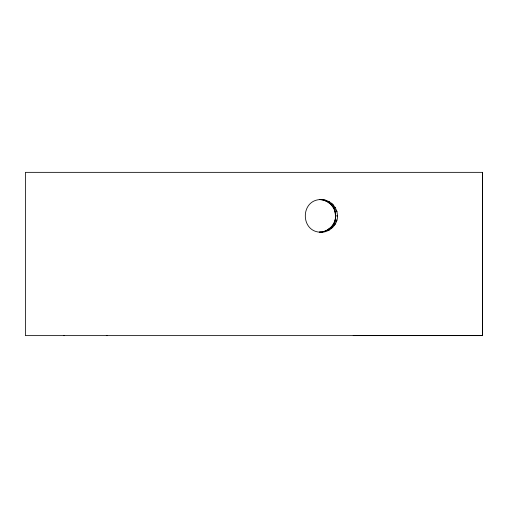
<?xml version="1.0" encoding="UTF-8"?>
<svg xmlns="http://www.w3.org/2000/svg" width="508" height="508" viewBox="0 0 508 508"><rect width="100%" height="100%" fill="white"/><g stroke="black" fill="none" stroke-linecap="round" stroke-linejoin="round"><path stroke-width="0.76" d="M482.6 172.345L482.6 335.629L25.406 335.629L25.406 172.345L482.6 172.345L482.6 335.629L353.2 335.629M335.642 215.887A16.326 16.326 0 0 1 319.316 232.219C325.069 232.137 330.486 228.962 333.458 224.06C337.534 217.742 334.582 210.744 332.759 204.343C329.184 200.889 324.231 199.314 319.316 199.561A16.326 16.326 0 0 1 335.642 215.887L337.541 215.887L336.982 211.665L335.35 207.728L332.759 204.343L329.279 203.136M337.541 215.887C337.655 225.406 328.67 233.166 319.316 232.219M335.09 220.116L336.982 220.116L333.458 224.06L335.35 224.053L327.482 230.035L329.375 230.029M329.279 228.651L332.759 227.438L330.86 227.438M321.208 199.561C300.012 199.346 300.012 232.435 321.208 232.219M319.316 199.561L325.438 200.12M323.539 200.12L327.482 201.752L329.375 201.746M327.482 201.752L330.86 204.349L332.759 204.343M330.86 204.349L333.458 207.728L335.35 207.728M335.09 211.665L336.982 211.665L333.458 207.728M323.539 231.667L325.438 231.661M63.506 335.629L64.243 335.629M106.305 335.629L107.048 335.629"/></g></svg>
